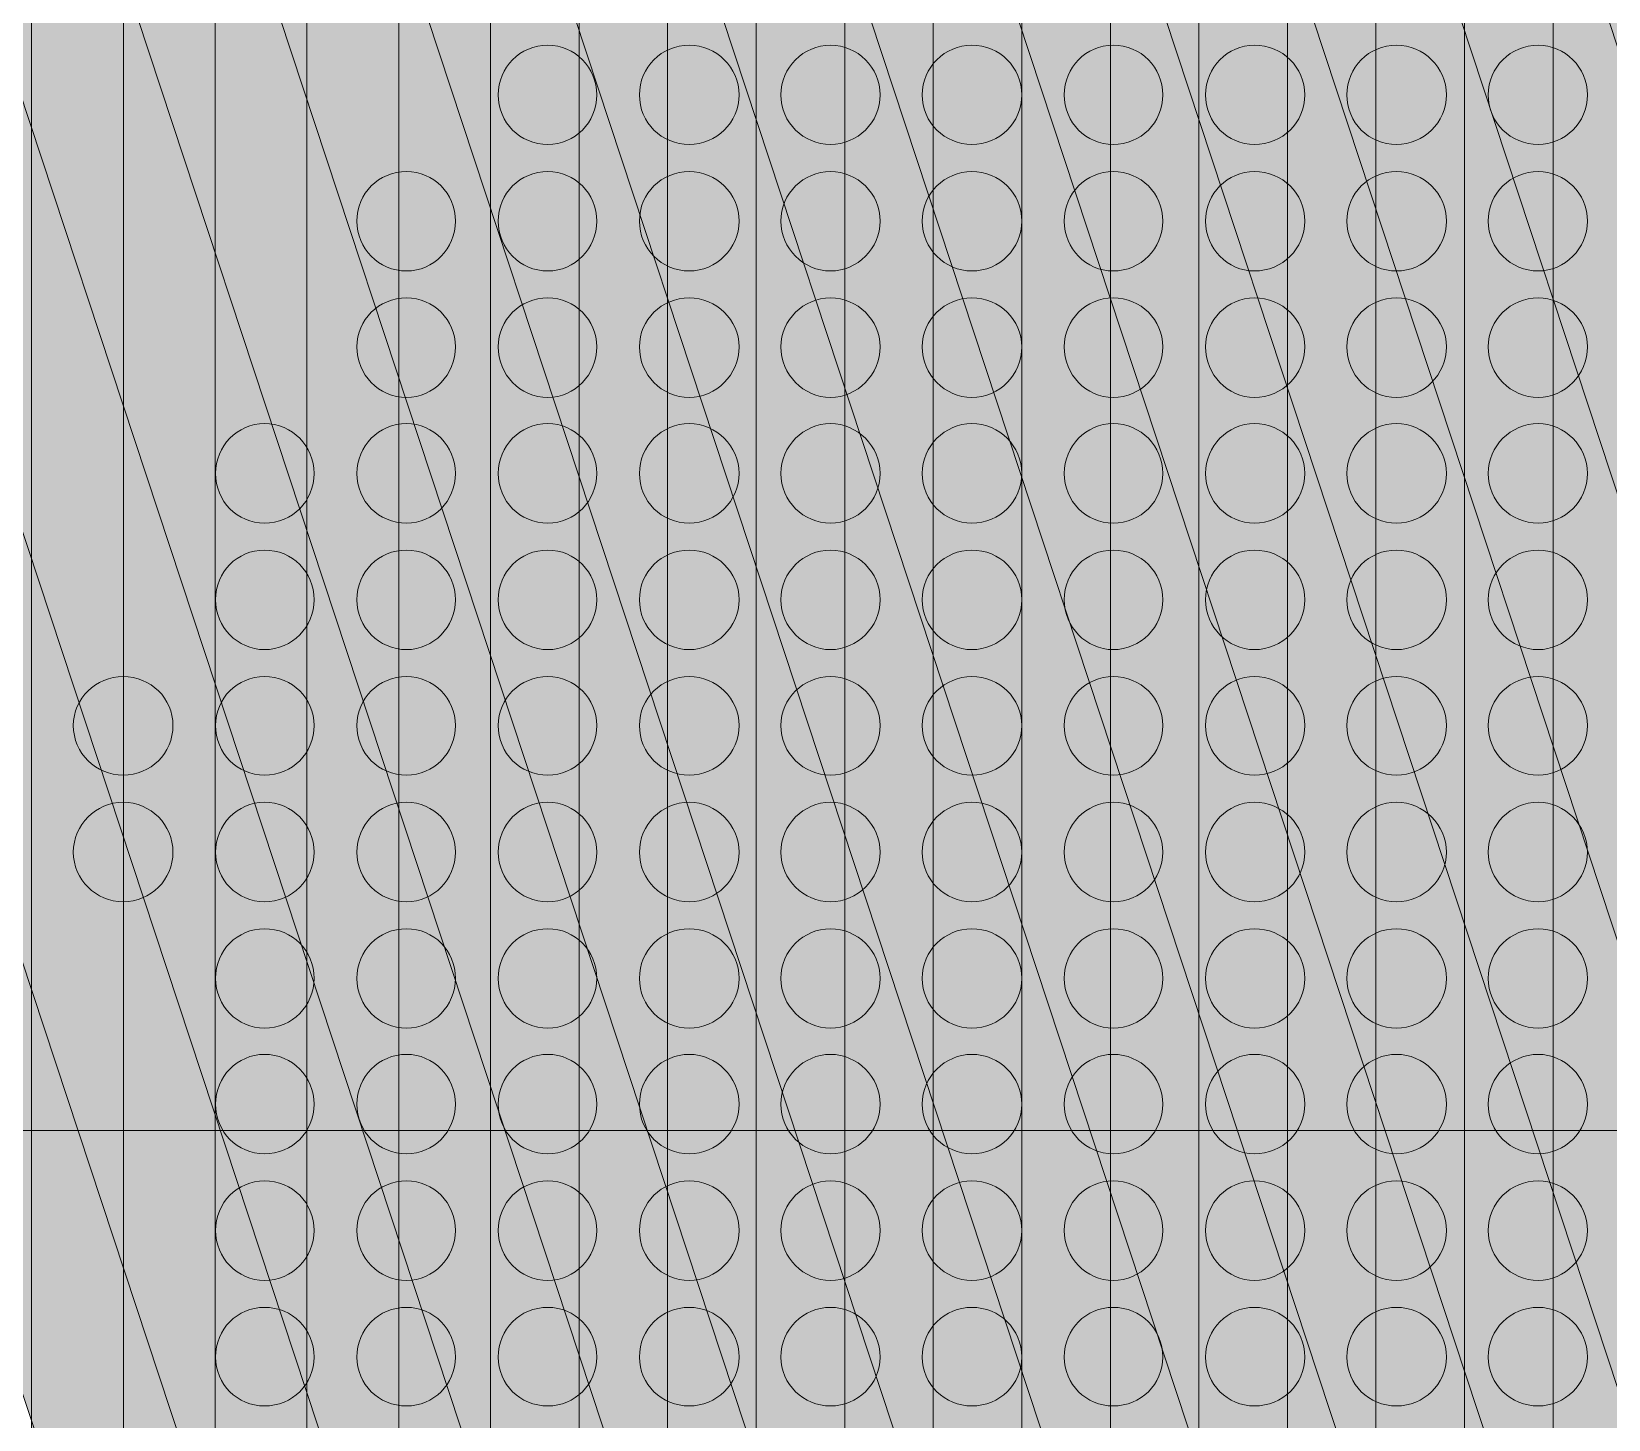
# Model space of a CAD drawing. Header units: inches. Extents: x 243 to 900, y -519 to -86.
# Drawn here: x 503.32 to 530.91, y -285.94 to -261.66 of the extents above; entities that cross this region are included whole.
import ezdxf

# ---------------------------------------------------------------- set-up
doc = ezdxf.new("R2010")
doc.units = ezdxf.units.IN
doc.header["$MEASUREMENT"] = 0
doc.layers.add('Layer 1', color=7, linetype='Continuous')

# ---------------------------------------------------------------- blocks, each defined once
blk = doc.blocks.new('block 3')
at = {"layer": 'Layer 1', "lineweight": 0}
blk.add_open_spline([(898.138, -484.267), (898.138, -494.991), (889.368, -503.763), (878.645, -503.763), (878.645, -503.763), (266.12, -503.763), (266.12, -503.763), (255.397, -503.763), (246.624, -494.991), (246.624, -484.267), (246.624, -484.267), (246.624, -108.507), (246.624, -108.507), (246.624, -97.783), (255.397, -89.011), (266.12, -89.011), (266.12, -89.011), (878.645, -89.011), (878.645, -89.011), (889.368, -89.011), (898.138, -97.783), (898.138, -108.507), (898.138, -108.507), (898.138, -484.267), (898.138, -484.267)], degree=3, knots=[0, 0, 0, 0, 1, 1, 1, 2, 2, 2, 3, 3, 3, 4, 4, 4, 5, 5, 5, 6, 6, 6, 7, 7, 7, 8, 8, 8, 8], dxfattribs=at)
blk = doc.blocks.new('block 2')
at = {"layer": 'Layer 1'}
blk.add_blockref('block 3', (0, 0), dxfattribs=at)
blk = doc.blocks.new('block 61')
at = {"layer": 'Layer 1', "lineweight": 0}
for points in [[(513.206, -262.768), (513.206, -263.255), (512.826, -263.637), (512.352, -263.637), (511.863, -263.637), (511.485, -263.255), (511.485, -262.768), (511.485, -262.294), (511.863, -261.898), (512.352, -261.898), (512.826, -261.898), (513.206, -262.294), (513.206, -262.768)], [(515.697, -262.768), (515.697, -263.255), (515.295, -263.637), (514.827, -263.637), (514.338, -263.637), (513.954, -263.255), (513.954, -262.768), (513.954, -262.294), (514.338, -261.898), (514.827, -261.898), (515.295, -261.898), (515.697, -262.294), (515.697, -262.768)], [(518.163, -262.768), (518.163, -263.255), (517.769, -263.637), (517.296, -263.637), (516.823, -263.637), (516.429, -263.255), (516.429, -262.768), (516.429, -262.294), (516.823, -261.898), (517.296, -261.898), (517.769, -261.898), (518.163, -262.294), (518.163, -262.768)], [(520.641, -262.768), (520.641, -263.255), (520.257, -263.637), (519.768, -263.637), (519.298, -263.637), (518.898, -263.255), (518.898, -262.768), (518.898, -262.294), (519.298, -261.898), (519.768, -261.898), (520.257, -261.898), (520.641, -262.294), (520.641, -262.768)], [(523.11, -262.768), (523.11, -263.255), (522.727, -263.637), (522.24, -263.637), (521.767, -263.637), (521.384, -263.255), (521.384, -262.768), (521.384, -262.294), (521.767, -261.898), (522.24, -261.898), (522.727, -261.898), (523.11, -262.294), (523.11, -262.768)], [(525.595, -262.768), (525.595, -263.255), (525.201, -263.637), (524.712, -263.637), (524.239, -263.637), (523.858, -263.255), (523.858, -262.768), (523.858, -262.294), (524.239, -261.898), (524.712, -261.898), (525.201, -261.898), (525.595, -262.294), (525.595, -262.768)], [(528.07, -262.768), (528.07, -263.255), (527.673, -263.637), (527.197, -263.637), (526.714, -263.637), (526.328, -263.255), (526.328, -262.768), (526.328, -262.294), (526.714, -261.898), (527.197, -261.898), (527.673, -261.898), (528.07, -262.294), (528.07, -262.768)], [(530.539, -262.768), (530.539, -263.255), (530.143, -263.637), (529.675, -263.637), (529.196, -263.637), (528.8, -263.255), (528.8, -262.768), (528.8, -262.294), (529.196, -261.898), (529.675, -261.898), (530.143, -261.898), (530.539, -262.294), (530.539, -262.768)]]:
    blk.add_open_spline(points, degree=3, knots=[0, 0, 0, 0, 1, 1, 1, 2, 2, 2, 3, 3, 3, 4, 4, 4, 4], dxfattribs=at)
blk = doc.blocks.new('block 62')
at = {"layer": 'Layer 1', "lineweight": 0}
for points in [[(510.734, -264.979), (510.734, -265.454), (510.354, -265.849), (509.88, -265.849), (509.391, -265.849), (509.01, -265.454), (509.01, -264.979), (509.01, -264.49), (509.391, -264.11), (509.88, -264.11), (510.354, -264.11), (510.734, -264.49), (510.734, -264.979)], [(513.206, -264.979), (513.206, -265.454), (512.826, -265.849), (512.352, -265.849), (511.863, -265.849), (511.485, -265.454), (511.485, -264.979), (511.485, -264.49), (511.863, -264.11), (512.352, -264.11), (512.826, -264.11), (513.206, -264.49), (513.206, -264.979)], [(515.697, -264.979), (515.697, -265.454), (515.295, -265.849), (514.827, -265.849), (514.338, -265.849), (513.954, -265.454), (513.954, -264.979), (513.954, -264.49), (514.338, -264.11), (514.827, -264.11), (515.295, -264.11), (515.697, -264.49), (515.697, -264.979)], [(518.163, -264.979), (518.163, -265.454), (517.769, -265.849), (517.296, -265.849), (516.823, -265.849), (516.429, -265.454), (516.429, -264.979), (516.429, -264.49), (516.823, -264.11), (517.296, -264.11), (517.769, -264.11), (518.163, -264.49), (518.163, -264.979)], [(520.641, -264.979), (520.641, -265.454), (520.257, -265.849), (519.768, -265.849), (519.298, -265.849), (518.898, -265.454), (518.898, -264.979), (518.898, -264.49), (519.298, -264.11), (519.768, -264.11), (520.257, -264.11), (520.641, -264.49), (520.641, -264.979)], [(523.11, -264.979), (523.11, -265.454), (522.727, -265.849), (522.24, -265.849), (521.767, -265.849), (521.384, -265.454), (521.384, -264.979), (521.384, -264.49), (521.767, -264.11), (522.24, -264.11), (522.727, -264.11), (523.11, -264.49), (523.11, -264.979)], [(525.595, -264.979), (525.595, -265.454), (525.201, -265.849), (524.712, -265.849), (524.239, -265.849), (523.858, -265.454), (523.858, -264.979), (523.858, -264.49), (524.239, -264.11), (524.712, -264.11), (525.201, -264.11), (525.595, -264.49), (525.595, -264.979)], [(528.07, -264.979), (528.07, -265.454), (527.673, -265.849), (527.197, -265.849), (526.714, -265.849), (526.328, -265.454), (526.328, -264.979), (526.328, -264.49), (526.714, -264.11), (527.197, -264.11), (527.673, -264.11), (528.07, -264.49), (528.07, -264.979)], [(530.539, -264.979), (530.539, -265.454), (530.143, -265.849), (529.675, -265.849), (529.196, -265.849), (528.8, -265.454), (528.8, -264.979), (528.8, -264.49), (529.196, -264.11), (529.675, -264.11), (530.143, -264.11), (530.539, -264.49), (530.539, -264.979)]]:
    blk.add_open_spline(points, degree=3, knots=[0, 0, 0, 0, 1, 1, 1, 2, 2, 2, 3, 3, 3, 4, 4, 4, 4], dxfattribs=at)
blk = doc.blocks.new('block 63')
at = {"layer": 'Layer 1', "lineweight": 0}
for points in [[(510.734, -267.175), (510.734, -267.664), (510.354, -268.061), (509.88, -268.061), (509.391, -268.061), (509.01, -267.664), (509.01, -267.175), (509.01, -266.703), (509.391, -266.322), (509.88, -266.322), (510.354, -266.322), (510.734, -266.703), (510.734, -267.175)], [(513.206, -267.175), (513.206, -267.664), (512.826, -268.061), (512.352, -268.061), (511.863, -268.061), (511.485, -267.664), (511.485, -267.175), (511.485, -266.703), (511.863, -266.322), (512.352, -266.322), (512.826, -266.322), (513.206, -266.703), (513.206, -267.175)], [(515.697, -267.175), (515.697, -267.664), (515.295, -268.061), (514.827, -268.061), (514.338, -268.061), (513.954, -267.664), (513.954, -267.175), (513.954, -266.703), (514.338, -266.322), (514.827, -266.322), (515.295, -266.322), (515.697, -266.703), (515.697, -267.175)], [(518.163, -267.175), (518.163, -267.664), (517.769, -268.061), (517.296, -268.061), (516.823, -268.061), (516.429, -267.664), (516.429, -267.175), (516.429, -266.703), (516.823, -266.322), (517.296, -266.322), (517.769, -266.322), (518.163, -266.703), (518.163, -267.175)], [(520.641, -267.175), (520.641, -267.664), (520.257, -268.061), (519.768, -268.061), (519.298, -268.061), (518.898, -267.664), (518.898, -267.175), (518.898, -266.703), (519.298, -266.322), (519.768, -266.322), (520.257, -266.322), (520.641, -266.703), (520.641, -267.175)], [(523.11, -267.175), (523.11, -267.664), (522.727, -268.061), (522.24, -268.061), (521.767, -268.061), (521.384, -267.664), (521.384, -267.175), (521.384, -266.703), (521.767, -266.322), (522.24, -266.322), (522.727, -266.322), (523.11, -266.703), (523.11, -267.175)], [(525.595, -267.175), (525.595, -267.664), (525.201, -268.061), (524.712, -268.061), (524.239, -268.061), (523.858, -267.664), (523.858, -267.175), (523.858, -266.703), (524.239, -266.322), (524.712, -266.322), (525.201, -266.322), (525.595, -266.703), (525.595, -267.175)], [(528.07, -267.175), (528.07, -267.664), (527.673, -268.061), (527.197, -268.061), (526.714, -268.061), (526.328, -267.664), (526.328, -267.175), (526.328, -266.703), (526.714, -266.322), (527.197, -266.322), (527.673, -266.322), (528.07, -266.703), (528.07, -267.175)], [(530.539, -267.175), (530.539, -267.664), (530.143, -268.061), (529.675, -268.061), (529.196, -268.061), (528.8, -267.664), (528.8, -267.175), (528.8, -266.703), (529.196, -266.322), (529.675, -266.322), (530.143, -266.322), (530.539, -266.703), (530.539, -267.175)]]:
    blk.add_open_spline(points, degree=3, knots=[0, 0, 0, 0, 1, 1, 1, 2, 2, 2, 3, 3, 3, 4, 4, 4, 4], dxfattribs=at)
blk = doc.blocks.new('block 64')
at = {"layer": 'Layer 1', "lineweight": 0}
for points in [[(508.262, -269.389), (508.262, -269.877), (507.882, -270.259), (507.395, -270.259), (506.919, -270.259), (506.538, -269.877), (506.538, -269.389), (506.538, -268.915), (506.919, -268.519), (507.395, -268.519), (507.882, -268.519), (508.262, -268.915), (508.262, -269.389)], [(510.734, -269.389), (510.734, -269.877), (510.354, -270.259), (509.88, -270.259), (509.391, -270.259), (509.01, -269.877), (509.01, -269.389), (509.01, -268.915), (509.391, -268.519), (509.88, -268.519), (510.354, -268.519), (510.734, -268.915), (510.734, -269.389)], [(513.206, -269.389), (513.206, -269.877), (512.826, -270.259), (512.352, -270.259), (511.863, -270.259), (511.485, -269.877), (511.485, -269.389), (511.485, -268.915), (511.863, -268.519), (512.352, -268.519), (512.826, -268.519), (513.206, -268.915), (513.206, -269.389)], [(515.697, -269.389), (515.697, -269.877), (515.295, -270.259), (514.827, -270.259), (514.338, -270.259), (513.954, -269.877), (513.954, -269.389), (513.954, -268.915), (514.338, -268.519), (514.827, -268.519), (515.295, -268.519), (515.697, -268.915), (515.697, -269.389)], [(518.163, -269.389), (518.163, -269.877), (517.769, -270.259), (517.296, -270.259), (516.823, -270.259), (516.429, -269.877), (516.429, -269.389), (516.429, -268.915), (516.823, -268.519), (517.296, -268.519), (517.769, -268.519), (518.163, -268.915), (518.163, -269.389)], [(520.641, -269.389), (520.641, -269.877), (520.257, -270.259), (519.768, -270.259), (519.298, -270.259), (518.898, -269.877), (518.898, -269.389), (518.898, -268.915), (519.298, -268.519), (519.768, -268.519), (520.257, -268.519), (520.641, -268.915), (520.641, -269.389)], [(523.11, -269.389), (523.11, -269.877), (522.727, -270.259), (522.24, -270.259), (521.767, -270.259), (521.384, -269.877), (521.384, -269.389), (521.384, -268.915), (521.767, -268.519), (522.24, -268.519), (522.727, -268.519), (523.11, -268.915), (523.11, -269.389)], [(525.595, -269.389), (525.595, -269.877), (525.201, -270.259), (524.712, -270.259), (524.239, -270.259), (523.858, -269.877), (523.858, -269.389), (523.858, -268.915), (524.239, -268.519), (524.712, -268.519), (525.201, -268.519), (525.595, -268.915), (525.595, -269.389)], [(528.07, -269.389), (528.07, -269.877), (527.673, -270.259), (527.197, -270.259), (526.714, -270.259), (526.328, -269.877), (526.328, -269.389), (526.328, -268.915), (526.714, -268.519), (527.197, -268.519), (527.673, -268.519), (528.07, -268.915), (528.07, -269.389)], [(530.539, -269.389), (530.539, -269.877), (530.143, -270.259), (529.675, -270.259), (529.196, -270.259), (528.8, -269.877), (528.8, -269.389), (528.8, -268.915), (529.196, -268.519), (529.675, -268.519), (530.143, -268.519), (530.539, -268.915), (530.539, -269.389)]]:
    blk.add_open_spline(points, degree=3, knots=[0, 0, 0, 0, 1, 1, 1, 2, 2, 2, 3, 3, 3, 4, 4, 4, 4], dxfattribs=at)
blk = doc.blocks.new('block 65')
at = {"layer": 'Layer 1', "lineweight": 0}
for points in [[(508.262, -271.601), (508.262, -272.075), (507.882, -272.472), (507.395, -272.472), (506.919, -272.472), (506.538, -272.075), (506.538, -271.601), (506.538, -271.113), (506.919, -270.732), (507.395, -270.732), (507.882, -270.732), (508.262, -271.113), (508.262, -271.601)], [(510.734, -271.601), (510.734, -272.075), (510.354, -272.472), (509.88, -272.472), (509.391, -272.472), (509.01, -272.075), (509.01, -271.601), (509.01, -271.113), (509.391, -270.732), (509.88, -270.732), (510.354, -270.732), (510.734, -271.113), (510.734, -271.601)], [(513.206, -271.601), (513.206, -272.075), (512.826, -272.472), (512.352, -272.472), (511.863, -272.472), (511.485, -272.075), (511.485, -271.601), (511.485, -271.113), (511.863, -270.732), (512.352, -270.732), (512.826, -270.732), (513.206, -271.113), (513.206, -271.601)], [(515.697, -271.601), (515.697, -272.075), (515.295, -272.472), (514.827, -272.472), (514.338, -272.472), (513.954, -272.075), (513.954, -271.601), (513.954, -271.113), (514.338, -270.732), (514.827, -270.732), (515.295, -270.732), (515.697, -271.113), (515.697, -271.601)], [(518.163, -271.601), (518.163, -272.075), (517.769, -272.472), (517.296, -272.472), (516.823, -272.472), (516.429, -272.075), (516.429, -271.601), (516.429, -271.113), (516.823, -270.732), (517.296, -270.732), (517.769, -270.732), (518.163, -271.113), (518.163, -271.601)], [(520.641, -271.601), (520.641, -272.075), (520.257, -272.472), (519.768, -272.472), (519.298, -272.472), (518.898, -272.075), (518.898, -271.601), (518.898, -271.113), (519.298, -270.732), (519.768, -270.732), (520.257, -270.732), (520.641, -271.113), (520.641, -271.601)], [(523.11, -271.601), (523.11, -272.075), (522.727, -272.472), (522.24, -272.472), (521.767, -272.472), (521.384, -272.075), (521.384, -271.601), (521.384, -271.113), (521.767, -270.732), (522.24, -270.732), (522.727, -270.732), (523.11, -271.113), (523.11, -271.601)], [(525.595, -271.601), (525.595, -272.075), (525.201, -272.472), (524.712, -272.472), (524.239, -272.472), (523.858, -272.075), (523.858, -271.601), (523.858, -271.113), (524.239, -270.732), (524.712, -270.732), (525.201, -270.732), (525.595, -271.113), (525.595, -271.601)], [(528.07, -271.601), (528.07, -272.075), (527.673, -272.472), (527.197, -272.472), (526.714, -272.472), (526.328, -272.075), (526.328, -271.601), (526.328, -271.113), (526.714, -270.732), (527.197, -270.732), (527.673, -270.732), (528.07, -271.113), (528.07, -271.601)], [(530.539, -271.601), (530.539, -272.075), (530.143, -272.472), (529.675, -272.472), (529.196, -272.472), (528.8, -272.075), (528.8, -271.601), (528.8, -271.113), (529.196, -270.732), (529.675, -270.732), (530.143, -270.732), (530.539, -271.113), (530.539, -271.601)]]:
    blk.add_open_spline(points, degree=3, knots=[0, 0, 0, 0, 1, 1, 1, 2, 2, 2, 3, 3, 3, 4, 4, 4, 4], dxfattribs=at)
blk = doc.blocks.new('block 66')
at = {"layer": 'Layer 1', "lineweight": 0}
for points in [[(505.793, -273.798), (505.793, -274.287), (505.409, -274.668), (504.92, -274.668), (504.45, -274.668), (504.05, -274.287), (504.05, -273.798), (504.05, -273.325), (504.45, -272.944), (504.92, -272.944), (505.409, -272.944), (505.793, -273.325), (505.793, -273.798)], [(508.262, -273.798), (508.262, -274.287), (507.882, -274.668), (507.395, -274.668), (506.919, -274.668), (506.538, -274.287), (506.538, -273.798), (506.538, -273.325), (506.919, -272.944), (507.395, -272.944), (507.882, -272.944), (508.262, -273.325), (508.262, -273.798)], [(510.734, -273.798), (510.734, -274.287), (510.354, -274.668), (509.88, -274.668), (509.391, -274.668), (509.01, -274.287), (509.01, -273.798), (509.01, -273.325), (509.391, -272.944), (509.88, -272.944), (510.354, -272.944), (510.734, -273.325), (510.734, -273.798)], [(513.206, -273.798), (513.206, -274.287), (512.826, -274.668), (512.352, -274.668), (511.863, -274.668), (511.485, -274.287), (511.485, -273.798), (511.485, -273.325), (511.863, -272.944), (512.352, -272.944), (512.826, -272.944), (513.206, -273.325), (513.206, -273.798)], [(515.697, -273.798), (515.697, -274.287), (515.295, -274.668), (514.827, -274.668), (514.338, -274.668), (513.954, -274.287), (513.954, -273.798), (513.954, -273.325), (514.338, -272.944), (514.827, -272.944), (515.295, -272.944), (515.697, -273.325), (515.697, -273.798)], [(518.163, -273.798), (518.163, -274.287), (517.769, -274.668), (517.296, -274.668), (516.823, -274.668), (516.429, -274.287), (516.429, -273.798), (516.429, -273.325), (516.823, -272.944), (517.296, -272.944), (517.769, -272.944), (518.163, -273.325), (518.163, -273.798)], [(520.641, -273.798), (520.641, -274.287), (520.257, -274.668), (519.768, -274.668), (519.298, -274.668), (518.898, -274.287), (518.898, -273.798), (518.898, -273.325), (519.298, -272.944), (519.768, -272.944), (520.257, -272.944), (520.641, -273.325), (520.641, -273.798)], [(523.11, -273.798), (523.11, -274.287), (522.727, -274.668), (522.24, -274.668), (521.767, -274.668), (521.384, -274.287), (521.384, -273.798), (521.384, -273.325), (521.767, -272.944), (522.24, -272.944), (522.727, -272.944), (523.11, -273.325), (523.11, -273.798)], [(525.595, -273.798), (525.595, -274.287), (525.201, -274.668), (524.712, -274.668), (524.239, -274.668), (523.858, -274.287), (523.858, -273.798), (523.858, -273.325), (524.239, -272.944), (524.712, -272.944), (525.201, -272.944), (525.595, -273.325), (525.595, -273.798)], [(528.07, -273.798), (528.07, -274.287), (527.673, -274.668), (527.197, -274.668), (526.714, -274.668), (526.328, -274.287), (526.328, -273.798), (526.328, -273.325), (526.714, -272.944), (527.197, -272.944), (527.673, -272.944), (528.07, -273.325), (528.07, -273.798)], [(530.539, -273.798), (530.539, -274.287), (530.143, -274.668), (529.675, -274.668), (529.196, -274.668), (528.8, -274.287), (528.8, -273.798), (528.8, -273.325), (529.196, -272.944), (529.675, -272.944), (530.143, -272.944), (530.539, -273.325), (530.539, -273.798)]]:
    blk.add_open_spline(points, degree=3, knots=[0, 0, 0, 0, 1, 1, 1, 2, 2, 2, 3, 3, 3, 4, 4, 4, 4], dxfattribs=at)
blk = doc.blocks.new('block 67')
at = {"layer": 'Layer 1', "lineweight": 0}
for points in [[(505.793, -276.013), (505.793, -276.498), (505.409, -276.882), (504.92, -276.882), (504.45, -276.882), (504.05, -276.498), (504.05, -276.013), (504.05, -275.539), (504.45, -275.142), (504.92, -275.142), (505.409, -275.142), (505.793, -275.539), (505.793, -276.013)], [(508.262, -276.013), (508.262, -276.498), (507.882, -276.882), (507.395, -276.882), (506.919, -276.882), (506.538, -276.498), (506.538, -276.013), (506.538, -275.539), (506.919, -275.142), (507.395, -275.142), (507.882, -275.142), (508.262, -275.539), (508.262, -276.013)], [(510.734, -276.013), (510.734, -276.498), (510.354, -276.882), (509.88, -276.882), (509.391, -276.882), (509.01, -276.498), (509.01, -276.013), (509.01, -275.539), (509.391, -275.142), (509.88, -275.142), (510.354, -275.142), (510.734, -275.539), (510.734, -276.013)], [(513.206, -276.013), (513.206, -276.498), (512.826, -276.882), (512.352, -276.882), (511.863, -276.882), (511.485, -276.498), (511.485, -276.013), (511.485, -275.539), (511.863, -275.142), (512.352, -275.142), (512.826, -275.142), (513.206, -275.539), (513.206, -276.013)], [(515.697, -276.013), (515.697, -276.498), (515.295, -276.882), (514.827, -276.882), (514.338, -276.882), (513.954, -276.498), (513.954, -276.013), (513.954, -275.539), (514.338, -275.142), (514.827, -275.142), (515.295, -275.142), (515.697, -275.539), (515.697, -276.013)], [(518.163, -276.013), (518.163, -276.498), (517.769, -276.882), (517.296, -276.882), (516.823, -276.882), (516.429, -276.498), (516.429, -276.013), (516.429, -275.539), (516.823, -275.142), (517.296, -275.142), (517.769, -275.142), (518.163, -275.539), (518.163, -276.013)], [(520.641, -276.013), (520.641, -276.498), (520.257, -276.882), (519.768, -276.882), (519.298, -276.882), (518.898, -276.498), (518.898, -276.013), (518.898, -275.539), (519.298, -275.142), (519.768, -275.142), (520.257, -275.142), (520.641, -275.539), (520.641, -276.013)], [(523.11, -276.013), (523.11, -276.498), (522.727, -276.882), (522.24, -276.882), (521.767, -276.882), (521.384, -276.498), (521.384, -276.013), (521.384, -275.539), (521.767, -275.142), (522.24, -275.142), (522.727, -275.142), (523.11, -275.539), (523.11, -276.013)], [(525.595, -276.013), (525.595, -276.498), (525.201, -276.882), (524.712, -276.882), (524.239, -276.882), (523.858, -276.498), (523.858, -276.013), (523.858, -275.539), (524.239, -275.142), (524.712, -275.142), (525.201, -275.142), (525.595, -275.539), (525.595, -276.013)], [(528.07, -276.013), (528.07, -276.498), (527.673, -276.882), (527.197, -276.882), (526.714, -276.882), (526.328, -276.498), (526.328, -276.013), (526.328, -275.539), (526.714, -275.142), (527.197, -275.142), (527.673, -275.142), (528.07, -275.539), (528.07, -276.013)], [(530.539, -276.013), (530.539, -276.498), (530.143, -276.882), (529.675, -276.882), (529.196, -276.882), (528.8, -276.498), (528.8, -276.013), (528.8, -275.539), (529.196, -275.142), (529.675, -275.142), (530.143, -275.142), (530.539, -275.539), (530.539, -276.013)]]:
    blk.add_open_spline(points, degree=3, knots=[0, 0, 0, 0, 1, 1, 1, 2, 2, 2, 3, 3, 3, 4, 4, 4, 4], dxfattribs=at)
blk = doc.blocks.new('block 68')
at = {"layer": 'Layer 1', "lineweight": 0}
for points in [[(508.262, -278.224), (508.262, -278.698), (507.882, -279.095), (507.395, -279.095), (506.919, -279.095), (506.538, -278.698), (506.538, -278.224), (506.538, -277.736), (506.919, -277.355), (507.395, -277.355), (507.882, -277.355), (508.262, -277.736), (508.262, -278.224)], [(510.734, -278.224), (510.734, -278.698), (510.354, -279.095), (509.88, -279.095), (509.391, -279.095), (509.01, -278.698), (509.01, -278.224), (509.01, -277.736), (509.391, -277.355), (509.88, -277.355), (510.354, -277.355), (510.734, -277.736), (510.734, -278.224)], [(513.206, -278.224), (513.206, -278.698), (512.826, -279.095), (512.352, -279.095), (511.863, -279.095), (511.485, -278.698), (511.485, -278.224), (511.485, -277.736), (511.863, -277.355), (512.352, -277.355), (512.826, -277.355), (513.206, -277.736), (513.206, -278.224)], [(515.697, -278.224), (515.697, -278.698), (515.295, -279.095), (514.827, -279.095), (514.338, -279.095), (513.954, -278.698), (513.954, -278.224), (513.954, -277.736), (514.338, -277.355), (514.827, -277.355), (515.295, -277.355), (515.697, -277.736), (515.697, -278.224)], [(518.163, -278.224), (518.163, -278.698), (517.769, -279.095), (517.296, -279.095), (516.823, -279.095), (516.429, -278.698), (516.429, -278.224), (516.429, -277.736), (516.823, -277.355), (517.296, -277.355), (517.769, -277.355), (518.163, -277.736), (518.163, -278.224)], [(520.641, -278.224), (520.641, -278.698), (520.257, -279.095), (519.768, -279.095), (519.298, -279.095), (518.898, -278.698), (518.898, -278.224), (518.898, -277.736), (519.298, -277.355), (519.768, -277.355), (520.257, -277.355), (520.641, -277.736), (520.641, -278.224)], [(523.11, -278.224), (523.11, -278.698), (522.727, -279.095), (522.24, -279.095), (521.767, -279.095), (521.384, -278.698), (521.384, -278.224), (521.384, -277.736), (521.767, -277.355), (522.24, -277.355), (522.727, -277.355), (523.11, -277.736), (523.11, -278.224)], [(525.595, -278.224), (525.595, -278.698), (525.201, -279.095), (524.712, -279.095), (524.239, -279.095), (523.858, -278.698), (523.858, -278.224), (523.858, -277.736), (524.239, -277.355), (524.712, -277.355), (525.201, -277.355), (525.595, -277.736), (525.595, -278.224)], [(528.07, -278.224), (528.07, -278.698), (527.673, -279.095), (527.197, -279.095), (526.714, -279.095), (526.328, -278.698), (526.328, -278.224), (526.328, -277.736), (526.714, -277.355), (527.197, -277.355), (527.673, -277.355), (528.07, -277.736), (528.07, -278.224)], [(530.539, -278.224), (530.539, -278.698), (530.143, -279.095), (529.675, -279.095), (529.196, -279.095), (528.8, -278.698), (528.8, -278.224), (528.8, -277.736), (529.196, -277.355), (529.675, -277.355), (530.143, -277.355), (530.539, -277.736), (530.539, -278.224)]]:
    blk.add_open_spline(points, degree=3, knots=[0, 0, 0, 0, 1, 1, 1, 2, 2, 2, 3, 3, 3, 4, 4, 4, 4], dxfattribs=at)
blk = doc.blocks.new('block 69')
at = {"layer": 'Layer 1', "lineweight": 0}
for points in [[(508.262, -280.421), (508.262, -280.91), (507.882, -281.29), (507.395, -281.29), (506.919, -281.29), (506.538, -280.91), (506.538, -280.421), (506.538, -279.948), (506.919, -279.552), (507.395, -279.552), (507.882, -279.552), (508.262, -279.948), (508.262, -280.421)], [(510.734, -280.421), (510.734, -280.91), (510.354, -281.29), (509.88, -281.29), (509.391, -281.29), (509.01, -280.91), (509.01, -280.421), (509.01, -279.948), (509.391, -279.552), (509.88, -279.552), (510.354, -279.552), (510.734, -279.948), (510.734, -280.421)], [(513.206, -280.421), (513.206, -280.91), (512.826, -281.29), (512.352, -281.29), (511.863, -281.29), (511.485, -280.91), (511.485, -280.421), (511.485, -279.948), (511.863, -279.552), (512.352, -279.552), (512.826, -279.552), (513.206, -279.948), (513.206, -280.421)], [(515.697, -280.421), (515.697, -280.91), (515.295, -281.29), (514.827, -281.29), (514.338, -281.29), (513.954, -280.91), (513.954, -280.421), (513.954, -279.948), (514.338, -279.552), (514.827, -279.552), (515.295, -279.552), (515.697, -279.948), (515.697, -280.421)], [(518.163, -280.421), (518.163, -280.91), (517.769, -281.29), (517.296, -281.29), (516.823, -281.29), (516.429, -280.91), (516.429, -280.421), (516.429, -279.948), (516.823, -279.552), (517.296, -279.552), (517.769, -279.552), (518.163, -279.948), (518.163, -280.421)], [(520.641, -280.421), (520.641, -280.91), (520.257, -281.29), (519.768, -281.29), (519.298, -281.29), (518.898, -280.91), (518.898, -280.421), (518.898, -279.948), (519.298, -279.552), (519.768, -279.552), (520.257, -279.552), (520.641, -279.948), (520.641, -280.421)], [(523.11, -280.421), (523.11, -280.91), (522.727, -281.29), (522.24, -281.29), (521.767, -281.29), (521.384, -280.91), (521.384, -280.421), (521.384, -279.948), (521.767, -279.552), (522.24, -279.552), (522.727, -279.552), (523.11, -279.948), (523.11, -280.421)], [(525.595, -280.421), (525.595, -280.91), (525.201, -281.29), (524.712, -281.29), (524.239, -281.29), (523.858, -280.91), (523.858, -280.421), (523.858, -279.948), (524.239, -279.552), (524.712, -279.552), (525.201, -279.552), (525.595, -279.948), (525.595, -280.421)], [(528.07, -280.421), (528.07, -280.91), (527.673, -281.29), (527.197, -281.29), (526.714, -281.29), (526.328, -280.91), (526.328, -280.421), (526.328, -279.948), (526.714, -279.552), (527.197, -279.552), (527.673, -279.552), (528.07, -279.948), (528.07, -280.421)], [(530.539, -280.421), (530.539, -280.91), (530.143, -281.29), (529.675, -281.29), (529.196, -281.29), (528.8, -280.91), (528.8, -280.421), (528.8, -279.948), (529.196, -279.552), (529.675, -279.552), (530.143, -279.552), (530.539, -279.948), (530.539, -280.421)]]:
    blk.add_open_spline(points, degree=3, knots=[0, 0, 0, 0, 1, 1, 1, 2, 2, 2, 3, 3, 3, 4, 4, 4, 4], dxfattribs=at)
blk = doc.blocks.new('block 70')
at = {"layer": 'Layer 1', "lineweight": 0}
for points in [[(508.262, -282.635), (508.262, -283.107), (507.882, -283.505), (507.395, -283.505), (506.919, -283.505), (506.538, -283.107), (506.538, -282.635), (506.538, -282.146), (506.919, -281.765), (507.395, -281.765), (507.882, -281.765), (508.262, -282.146), (508.262, -282.635)], [(510.734, -282.635), (510.734, -283.107), (510.354, -283.505), (509.88, -283.505), (509.391, -283.505), (509.01, -283.107), (509.01, -282.635), (509.01, -282.146), (509.391, -281.765), (509.88, -281.765), (510.354, -281.765), (510.734, -282.146), (510.734, -282.635)], [(513.206, -282.635), (513.206, -283.107), (512.826, -283.505), (512.352, -283.505), (511.863, -283.505), (511.485, -283.107), (511.485, -282.635), (511.485, -282.146), (511.863, -281.765), (512.352, -281.765), (512.826, -281.765), (513.206, -282.146), (513.206, -282.635)], [(515.697, -282.635), (515.697, -283.107), (515.295, -283.505), (514.827, -283.505), (514.338, -283.505), (513.954, -283.107), (513.954, -282.635), (513.954, -282.146), (514.338, -281.765), (514.827, -281.765), (515.295, -281.765), (515.697, -282.146), (515.697, -282.635)], [(518.163, -282.635), (518.163, -283.107), (517.769, -283.505), (517.296, -283.505), (516.823, -283.505), (516.429, -283.107), (516.429, -282.635), (516.429, -282.146), (516.823, -281.765), (517.296, -281.765), (517.769, -281.765), (518.163, -282.146), (518.163, -282.635)], [(520.641, -282.635), (520.641, -283.107), (520.257, -283.505), (519.768, -283.505), (519.298, -283.505), (518.898, -283.107), (518.898, -282.635), (518.898, -282.146), (519.298, -281.765), (519.768, -281.765), (520.257, -281.765), (520.641, -282.146), (520.641, -282.635)], [(523.11, -282.635), (523.11, -283.107), (522.727, -283.505), (522.24, -283.505), (521.767, -283.505), (521.384, -283.107), (521.384, -282.635), (521.384, -282.146), (521.767, -281.765), (522.24, -281.765), (522.727, -281.765), (523.11, -282.146), (523.11, -282.635)], [(525.595, -282.635), (525.595, -283.107), (525.201, -283.505), (524.712, -283.505), (524.239, -283.505), (523.858, -283.107), (523.858, -282.635), (523.858, -282.146), (524.239, -281.765), (524.712, -281.765), (525.201, -281.765), (525.595, -282.146), (525.595, -282.635)], [(528.07, -282.635), (528.07, -283.107), (527.673, -283.505), (527.197, -283.505), (526.714, -283.505), (526.328, -283.107), (526.328, -282.635), (526.328, -282.146), (526.714, -281.765), (527.197, -281.765), (527.673, -281.765), (528.07, -282.146), (528.07, -282.635)], [(530.539, -282.635), (530.539, -283.107), (530.143, -283.505), (529.675, -283.505), (529.196, -283.505), (528.8, -283.107), (528.8, -282.635), (528.8, -282.146), (529.196, -281.765), (529.675, -281.765), (530.143, -281.765), (530.539, -282.146), (530.539, -282.635)]]:
    blk.add_open_spline(points, degree=3, knots=[0, 0, 0, 0, 1, 1, 1, 2, 2, 2, 3, 3, 3, 4, 4, 4, 4], dxfattribs=at)
blk = doc.blocks.new('block 71')
at = {"layer": 'Layer 1', "lineweight": 0}
for points in [[(508.262, -284.846), (508.262, -285.32), (507.882, -285.702), (507.395, -285.702), (506.919, -285.702), (506.538, -285.32), (506.538, -284.846), (506.538, -284.359), (506.919, -283.977), (507.395, -283.977), (507.882, -283.977), (508.262, -284.359), (508.262, -284.846)], [(510.734, -284.846), (510.734, -285.32), (510.354, -285.702), (509.88, -285.702), (509.391, -285.702), (509.01, -285.32), (509.01, -284.846), (509.01, -284.359), (509.391, -283.977), (509.88, -283.977), (510.354, -283.977), (510.734, -284.359), (510.734, -284.846)], [(513.206, -284.846), (513.206, -285.32), (512.826, -285.702), (512.352, -285.702), (511.863, -285.702), (511.485, -285.32), (511.485, -284.846), (511.485, -284.359), (511.863, -283.977), (512.352, -283.977), (512.826, -283.977), (513.206, -284.359), (513.206, -284.846)], [(515.697, -284.846), (515.697, -285.32), (515.295, -285.702), (514.827, -285.702), (514.338, -285.702), (513.954, -285.32), (513.954, -284.846), (513.954, -284.359), (514.338, -283.977), (514.827, -283.977), (515.295, -283.977), (515.697, -284.359), (515.697, -284.846)], [(518.163, -284.846), (518.163, -285.32), (517.769, -285.702), (517.296, -285.702), (516.823, -285.702), (516.429, -285.32), (516.429, -284.846), (516.429, -284.359), (516.823, -283.977), (517.296, -283.977), (517.769, -283.977), (518.163, -284.359), (518.163, -284.846)], [(520.641, -284.846), (520.641, -285.32), (520.257, -285.702), (519.768, -285.702), (519.298, -285.702), (518.898, -285.32), (518.898, -284.846), (518.898, -284.359), (519.298, -283.977), (519.768, -283.977), (520.257, -283.977), (520.641, -284.359), (520.641, -284.846)], [(523.11, -284.846), (523.11, -285.32), (522.727, -285.702), (522.24, -285.702), (521.767, -285.702), (521.384, -285.32), (521.384, -284.846), (521.384, -284.359), (521.767, -283.977), (522.24, -283.977), (522.727, -283.977), (523.11, -284.359), (523.11, -284.846)], [(525.595, -284.846), (525.595, -285.32), (525.201, -285.702), (524.712, -285.702), (524.239, -285.702), (523.858, -285.32), (523.858, -284.846), (523.858, -284.359), (524.239, -283.977), (524.712, -283.977), (525.201, -283.977), (525.595, -284.359), (525.595, -284.846)], [(528.07, -284.846), (528.07, -285.32), (527.673, -285.702), (527.197, -285.702), (526.714, -285.702), (526.328, -285.32), (526.328, -284.846), (526.328, -284.359), (526.714, -283.977), (527.197, -283.977), (527.673, -283.977), (528.07, -284.359), (528.07, -284.846)], [(530.539, -284.846), (530.539, -285.32), (530.143, -285.702), (529.675, -285.702), (529.196, -285.702), (528.8, -285.32), (528.8, -284.846), (528.8, -284.359), (529.196, -283.977), (529.675, -283.977), (530.143, -283.977), (530.539, -284.359), (530.539, -284.846)]]:
    blk.add_open_spline(points, degree=3, knots=[0, 0, 0, 0, 1, 1, 1, 2, 2, 2, 3, 3, 3, 4, 4, 4, 4], dxfattribs=at)
blk = doc.blocks.new('block 5')
at = {"layer": 'Layer 1'}
for name in ['block 61', 'block 62', 'block 63', 'block 64', 'block 65', 'block 66', 'block 67', 'block 68', 'block 69', 'block 70', 'block 71']:
    blk.add_blockref(name, (0, 0), dxfattribs=at)
blk = doc.blocks.new('block 4')
at = {"layer": 'Layer 1'}
blk.add_blockref('block 5', (0, 0), dxfattribs=at)
blk = doc.blocks.new('block 286')
at = {"layer": 'Layer 1', "true_color": 0x1484c7}
h = blk.add_hatch(color=142, dxfattribs=at)
h.dxf.hatch_style = 2
h.paths.add_polyline_path([(512.101, -312.554), (464.078, -167.129), (466.569, -167.129), (514.592, -312.554)])
at = {"layer": 'Layer 1', "true_color": 0x1585c7}
h = blk.add_hatch(color=142, dxfattribs=at)
h.dxf.hatch_style = 2
h.paths.add_polyline_path([(514.592, -312.554), (466.569, -167.129), (469.057, -167.129), (517.079, -312.554)])
at = {"layer": 'Layer 1', "true_color": 0x1386c8}
h = blk.add_hatch(color=142, dxfattribs=at)
h.dxf.hatch_style = 2
h.paths.add_polyline_path([(517.079, -312.554), (469.057, -167.129), (471.547, -167.129), (519.57, -312.554)])
at = {"layer": 'Layer 1', "true_color": 0x1688c9}
h = blk.add_hatch(color=142, dxfattribs=at)
h.dxf.hatch_style = 2
h.paths.add_polyline_path([(519.57, -312.554), (471.547, -167.129), (474.035, -167.129), (522.06, -312.554)])
h = blk.add_hatch(color=142, dxfattribs=at)
h.dxf.hatch_style = 2
h.paths.add_polyline_path([(522.06, -312.554), (474.035, -167.129), (476.525, -167.129), (524.548, -312.554)])
h = blk.add_hatch(color=142, dxfattribs=at)
h.dxf.hatch_style = 2
h.paths.add_polyline_path([(524.548, -312.554), (476.525, -167.129), (479.106, -167.129), (527.131, -312.554)])
h = blk.add_hatch(color=142, dxfattribs=at)
h.dxf.hatch_style = 2
h.paths.add_polyline_path([(527.131, -312.554), (479.106, -167.129), (481.686, -167.129), (529.709, -312.554)])
at = {"layer": 'Layer 1', "true_color": 0x1386c8}
h = blk.add_hatch(color=142, dxfattribs=at)
h.dxf.hatch_style = 2
h.paths.add_polyline_path([(529.709, -312.554), (481.686, -167.129), (484.269, -167.129), (532.292, -312.554)])
at = {"layer": 'Layer 1', "true_color": 0x1585c7}
h = blk.add_hatch(color=142, dxfattribs=at)
h.dxf.hatch_style = 2
h.paths.add_polyline_path([(532.292, -312.554), (484.269, -167.129), (486.85, -167.129), (534.873, -312.554)])
at = {"layer": 'Layer 1', "true_color": 0x1484c7}
h = blk.add_hatch(color=142, dxfattribs=at)
h.dxf.hatch_style = 2
h.paths.add_polyline_path([(534.873, -312.554), (486.85, -167.129), (489.433, -167.129), (537.456, -312.554)])
at = {"layer": 'Layer 1', "true_color": 0x1483c6}
h = blk.add_hatch(color=142, dxfattribs=at)
h.dxf.hatch_style = 2
h.paths.add_polyline_path([(537.456, -312.554), (489.433, -167.129), (492.013, -167.129), (540.036, -312.554)])
at = {"layer": 'Layer 1', "true_color": 0x1782c5}
h = blk.add_hatch(color=142, dxfattribs=at)
h.dxf.hatch_style = 2
h.paths.add_polyline_path([(540.036, -312.554), (492.013, -167.129), (494.594, -167.129), (542.617, -312.554)])
at = {"layer": 'Layer 1', "true_color": 0x1483c6}
h = blk.add_hatch(color=142, dxfattribs=at)
h.dxf.hatch_style = 2
h.paths.add_polyline_path([(542.617, -312.554), (494.594, -167.129), (497.174, -167.129), (545.2, -312.554)])
at = {"layer": 'Layer 1', "true_color": 0x1281c4}
h = blk.add_hatch(color=142, dxfattribs=at)
h.dxf.hatch_style = 2
h.paths.add_polyline_path([(545.2, -312.554), (497.174, -167.129), (499.757, -167.129), (547.78, -312.554)])
at = {"layer": 'Layer 1', "lineweight": 0}
for points in [[(512.101, -312.554), (464.078, -167.129), (466.569, -167.129), (514.592, -312.554), (512.101, -312.554)], [(514.592, -312.554), (466.569, -167.129), (469.057, -167.129), (517.079, -312.554), (514.592, -312.554)], [(517.079, -312.554), (469.057, -167.129), (471.547, -167.129), (519.57, -312.554), (517.079, -312.554)], [(519.57, -312.554), (471.547, -167.129), (474.035, -167.129), (522.06, -312.554), (519.57, -312.554)], [(522.06, -312.554), (474.035, -167.129), (476.525, -167.129), (524.548, -312.554), (522.06, -312.554)], [(524.548, -312.554), (476.525, -167.129), (479.106, -167.129), (527.131, -312.554), (524.548, -312.554)], [(527.131, -312.554), (479.106, -167.129), (481.686, -167.129), (529.709, -312.554), (527.131, -312.554)], [(529.709, -312.554), (481.686, -167.129), (484.269, -167.129), (532.292, -312.554), (529.709, -312.554)], [(532.292, -312.554), (484.269, -167.129), (486.85, -167.129), (534.873, -312.554), (532.292, -312.554)], [(534.873, -312.554), (486.85, -167.129), (489.433, -167.129), (537.456, -312.554), (534.873, -312.554)], [(537.456, -312.554), (489.433, -167.129), (492.013, -167.129), (540.036, -312.554), (537.456, -312.554)], [(540.036, -312.554), (492.013, -167.129), (494.594, -167.129), (542.617, -312.554), (540.036, -312.554)], [(542.617, -312.554), (494.594, -167.129), (497.174, -167.129), (545.2, -312.554), (542.617, -312.554)], [(545.2, -312.554), (497.174, -167.129), (499.757, -167.129), (547.78, -312.554), (545.2, -312.554)]]:
    blk.add_lwpolyline(points, dxfattribs=at)
blk.add_open_spline([(481.091, -199.266), (481.091, -199.266), (582.602, -199.266), (582.602, -199.266), (582.602, -199.266), (582.602, -167.129), (582.602, -167.129), (582.602, -167.129), (476.726, -167.129), (476.726, -167.129), (455.041, -167.129), (437.462, -184.708), (437.462, -206.393), (437.462, -206.393), (437.462, -215.646), (437.462, -215.646), (437.462, -224.775), (440.587, -233.174), (445.814, -239.84), (440.587, -246.511), (437.462, -254.905), (437.462, -264.037), (437.462, -264.037), (437.462, -273.289), (437.462, -273.289), (437.462, -294.974), (455.041, -312.553), (476.726, -312.553), (476.726, -312.553), (552.507, -312.553), (552.507, -312.553), (552.507, -312.553), (557.61, -312.553), (557.61, -312.553), (557.61, -312.553), (582.602, -312.553), (582.602, -312.553), (582.602, -312.553), (582.602, -205.692), (582.602, -205.692), (582.602, -205.692), (552.507, -205.692), (552.507, -205.692), (552.507, -205.692), (552.507, -280.885), (552.507, -280.885), (552.507, -280.885), (481.091, -280.885), (481.091, -280.885), (474.328, -280.885), (468.85, -275.403), (468.85, -268.641), (468.85, -261.879), (474.328, -256.399), (481.091, -256.399), (481.091, -256.399), (544.345, -256.399), (544.345, -256.399), (544.345, -256.399), (544.345, -223.751), (544.345, -223.751), (544.345, -223.751), (481.091, -223.751), (481.091, -223.751), (474.328, -223.751), (468.85, -218.27), (468.85, -211.507), (468.85, -204.748), (474.328, -199.266), (481.091, -199.266)], degree=3, knots=[0, 0, 0, 0, 1, 1, 1, 2, 2, 2, 3, 3, 3, 4, 4, 4, 5, 5, 5, 6, 6, 6, 7, 7, 7, 8, 8, 8, 9, 9, 9, 10, 10, 10, 11, 11, 11, 12, 12, 12, 13, 13, 13, 14, 14, 14, 15, 15, 15, 16, 16, 16, 17, 17, 17, 18, 18, 18, 19, 19, 19, 20, 20, 20, 21, 21, 21, 22, 22, 22, 23, 23, 23, 23], dxfattribs=at)
blk = doc.blocks.new('block 285')
at = {"layer": 'Layer 1'}
blk.add_blockref('block 286', (0, 0), dxfattribs=at)
blk = doc.blocks.new('block 284')
at = {"layer": 'Layer 1'}
blk.add_blockref('block 285', (0, 0), dxfattribs=at)
blk = doc.blocks.new('block 288')
at = {"layer": 'Layer 1', "true_color": 0x1484c7}
h = blk.add_hatch(color=142, dxfattribs=at)
h.dxf.hatch_style = 2
h.paths.add_polyline_path([(504.926, -312.553), (503.321, -312.553), (503.321, -207.908), (504.926, -207.908)])
at = {"layer": 'Layer 1', "true_color": 0x1585c7}
h = blk.add_hatch(color=142, dxfattribs=at)
h.dxf.hatch_style = 2
h.paths.add_polyline_path([(506.531, -312.553), (504.926, -312.553), (504.926, -207.908), (506.531, -207.908)])
at = {"layer": 'Layer 1', "true_color": 0x1386c8}
h = blk.add_hatch(color=142, dxfattribs=at)
h.dxf.hatch_style = 2
h.paths.add_polyline_path([(508.138, -312.553), (506.533, -312.553), (506.533, -207.908), (508.138, -207.908)])
at = {"layer": 'Layer 1', "true_color": 0x1688c9}
h = blk.add_hatch(color=142, dxfattribs=at)
h.dxf.hatch_style = 2
h.paths.add_polyline_path([(509.743, -312.553), (508.138, -312.553), (508.138, -207.908), (509.743, -207.908)])
h = blk.add_hatch(color=142, dxfattribs=at)
h.dxf.hatch_style = 2
h.paths.add_polyline_path([(511.35, -312.553), (509.745, -312.553), (509.745, -207.908), (511.35, -207.908)])
h = blk.add_hatch(color=142, dxfattribs=at)
h.dxf.hatch_style = 2
h.paths.add_polyline_path([(512.897, -312.553), (511.348, -312.553), (511.348, -207.908), (512.897, -207.908)])
h = blk.add_hatch(color=142, dxfattribs=at)
h.dxf.hatch_style = 2
h.paths.add_polyline_path([(514.446, -312.553), (512.897, -312.553), (512.897, -207.908), (514.446, -207.908)])
at = {"layer": 'Layer 1', "true_color": 0x1386c8}
h = blk.add_hatch(color=142, dxfattribs=at)
h.dxf.hatch_style = 2
h.paths.add_polyline_path([(515.996, -312.553), (514.446, -312.553), (514.446, -207.908), (515.996, -207.908)])
at = {"layer": 'Layer 1', "true_color": 0x1585c7}
h = blk.add_hatch(color=142, dxfattribs=at)
h.dxf.hatch_style = 2
h.paths.add_polyline_path([(517.545, -312.553), (515.996, -312.553), (515.996, -207.908), (517.545, -207.908)])
at = {"layer": 'Layer 1', "true_color": 0x1484c7}
h = blk.add_hatch(color=142, dxfattribs=at)
h.dxf.hatch_style = 2
h.paths.add_polyline_path([(519.094, -312.553), (517.545, -312.553), (517.545, -207.908), (519.094, -207.908)])
at = {"layer": 'Layer 1', "true_color": 0x1483c6}
h = blk.add_hatch(color=142, dxfattribs=at)
h.dxf.hatch_style = 2
h.paths.add_polyline_path([(520.643, -312.553), (519.094, -312.553), (519.094, -207.908), (520.643, -207.908)])
at = {"layer": 'Layer 1', "true_color": 0x1782c5}
h = blk.add_hatch(color=142, dxfattribs=at)
h.dxf.hatch_style = 2
h.paths.add_polyline_path([(522.193, -312.553), (520.643, -312.553), (520.643, -207.908), (522.193, -207.908)])
at = {"layer": 'Layer 1', "true_color": 0x1483c6}
h = blk.add_hatch(color=142, dxfattribs=at)
h.dxf.hatch_style = 2
h.paths.add_polyline_path([(523.742, -312.553), (522.193, -312.553), (522.193, -207.908), (523.742, -207.908)])
at = {"layer": 'Layer 1', "true_color": 0x1281c4}
h = blk.add_hatch(color=142, dxfattribs=at)
h.dxf.hatch_style = 2
h.paths.add_polyline_path([(525.289, -312.553), (523.739, -312.553), (523.739, -207.908), (525.289, -207.908)])
at = {"layer": 'Layer 1', "true_color": 0x1380c3}
h = blk.add_hatch(color=142, dxfattribs=at)
h.dxf.hatch_style = 2
h.paths.add_polyline_path([(526.838, -312.553), (525.289, -312.553), (525.289, -207.908), (526.838, -207.908)])
at = {"layer": 'Layer 1', "true_color": 0x1580c2}
h = blk.add_hatch(color=142, dxfattribs=at)
h.dxf.hatch_style = 2
h.paths.add_polyline_path([(528.387, -312.553), (526.838, -312.553), (526.838, -207.908), (528.387, -207.908)])
at = {"layer": 'Layer 1', "true_color": 0x187fc2}
h = blk.add_hatch(color=152, dxfattribs=at)
h.dxf.hatch_style = 2
h.paths.add_polyline_path([(529.937, -312.553), (528.387, -312.553), (528.387, -207.908), (529.937, -207.908)])
at = {"layer": 'Layer 1', "true_color": 0x177dc1}
h = blk.add_hatch(color=152, dxfattribs=at)
h.dxf.hatch_style = 2
h.paths.add_polyline_path([(531.486, -312.553), (529.937, -312.553), (529.937, -207.908), (531.486, -207.908)])
at = {"layer": 'Layer 1', "lineweight": 0}
for points in [[(504.926, -312.553), (503.321, -312.553), (503.321, -207.908), (504.926, -207.908), (504.926, -312.553)], [(506.531, -312.553), (504.926, -312.553), (504.926, -207.908), (506.531, -207.908), (506.531, -312.553)], [(508.138, -312.553), (506.533, -312.553), (506.533, -207.908), (508.138, -207.908), (508.138, -312.553)], [(509.743, -312.553), (508.138, -312.553), (508.138, -207.908), (509.743, -207.908), (509.743, -312.553)], [(511.35, -312.553), (509.745, -312.553), (509.745, -207.908), (511.35, -207.908), (511.35, -312.553)], [(512.897, -312.553), (511.348, -312.553), (511.348, -207.908), (512.897, -207.908), (512.897, -312.553)], [(514.446, -312.553), (512.897, -312.553), (512.897, -207.908), (514.446, -207.908), (514.446, -312.553)], [(515.996, -312.553), (514.446, -312.553), (514.446, -207.908), (515.996, -207.908), (515.996, -312.553)], [(517.545, -312.553), (515.996, -312.553), (515.996, -207.908), (517.545, -207.908), (517.545, -312.553)], [(519.094, -312.553), (517.545, -312.553), (517.545, -207.908), (519.094, -207.908), (519.094, -312.553)], [(520.643, -312.553), (519.094, -312.553), (519.094, -207.908), (520.643, -207.908), (520.643, -312.553)], [(522.193, -312.553), (520.643, -312.553), (520.643, -207.908), (522.193, -207.908), (522.193, -312.553)], [(523.742, -312.553), (522.193, -312.553), (522.193, -207.908), (523.742, -207.908), (523.742, -312.553)], [(525.289, -312.553), (523.739, -312.553), (523.739, -207.908), (525.289, -207.908), (525.289, -312.553)], [(526.838, -312.553), (525.289, -312.553), (525.289, -207.908), (526.838, -207.908), (526.838, -312.553)], [(528.387, -312.553), (526.838, -312.553), (526.838, -207.908), (528.387, -207.908), (528.387, -312.553)], [(529.937, -312.553), (528.387, -312.553), (528.387, -207.908), (529.937, -207.908), (529.937, -312.553)], [(531.486, -312.553), (529.937, -312.553), (529.937, -207.908), (531.486, -207.908), (531.486, -312.553)]]:
    blk.add_lwpolyline(points, dxfattribs=at)
blk.add_open_spline([(552.507, -235.312), (552.507, -235.312), (552.507, -280.885), (552.507, -280.885), (552.507, -280.885), (481.091, -280.885), (481.091, -280.885), (474.328, -280.885), (468.848, -275.403), (468.848, -268.644), (468.848, -265.207), (470.267, -262.107), (472.549, -259.882), (472.499, -259.882), (472.449, -259.882), (472.398, -259.882), (460.667, -259.882), (449.272, -258.458), (438.367, -255.792), (437.796, -258.456), (437.462, -261.207), (437.462, -264.037), (437.462, -264.037), (437.462, -273.289), (437.462, -273.289), (437.462, -294.976), (455.041, -312.553), (476.726, -312.553), (476.726, -312.553), (552.507, -312.553), (552.507, -312.553), (552.507, -312.553), (557.61, -312.553), (557.61, -312.553), (557.61, -312.553), (582.602, -312.553), (582.602, -312.553), (582.602, -312.553), (582.602, -207.908), (582.602, -207.908), (573.938, -218.409), (563.796, -227.647), (552.507, -235.312)], degree=3, knots=[0, 0, 0, 0, 1, 1, 1, 2, 2, 2, 3, 3, 3, 4, 4, 4, 5, 5, 5, 6, 6, 6, 7, 7, 7, 8, 8, 8, 9, 9, 9, 10, 10, 10, 11, 11, 11, 12, 12, 12, 13, 13, 13, 14, 14, 14, 14], dxfattribs=at)
blk = doc.blocks.new('block 283')
at = {"layer": 'Layer 1'}
for name in ['block 284', 'block 288']:
    blk.add_blockref(name, (0, 0), dxfattribs=at)

msp = doc.modelspace()

# ---------------------------------------------------------------- linework, layer by layer
at = {"layer": 'Layer 1', "lineweight": 0}
msp.add_open_spline([(771.889, -89.011), (771.889, -89.011), (266.12, -89.011), (266.12, -89.011), (255.397, -89.011), (246.624, -97.783), (246.624, -108.507), (246.624, -108.507), (246.624, -499.044), (246.624, -499.044), (246.624, -509.767), (255.397, -518.54), (266.12, -518.54), (266.12, -518.54), (371.556, -518.54), (371.556, -518.54), (400.967, -304.591), (562.913, -132.915), (771.889, -89.011)], degree=3, knots=[0, 0, 0, 0, 1, 1, 1, 2, 2, 2, 3, 3, 3, 4, 4, 4, 5, 5, 5, 6, 6, 6, 6], dxfattribs=at)

# ---------------------------------------------------------------- block references
at = {"layer": 'Layer 1'}
for name in ['block 2', 'block 4', 'block 283']:
    msp.add_blockref(name, (0, 0), dxfattribs=at)

doc.saveas('drawing.dxf')
